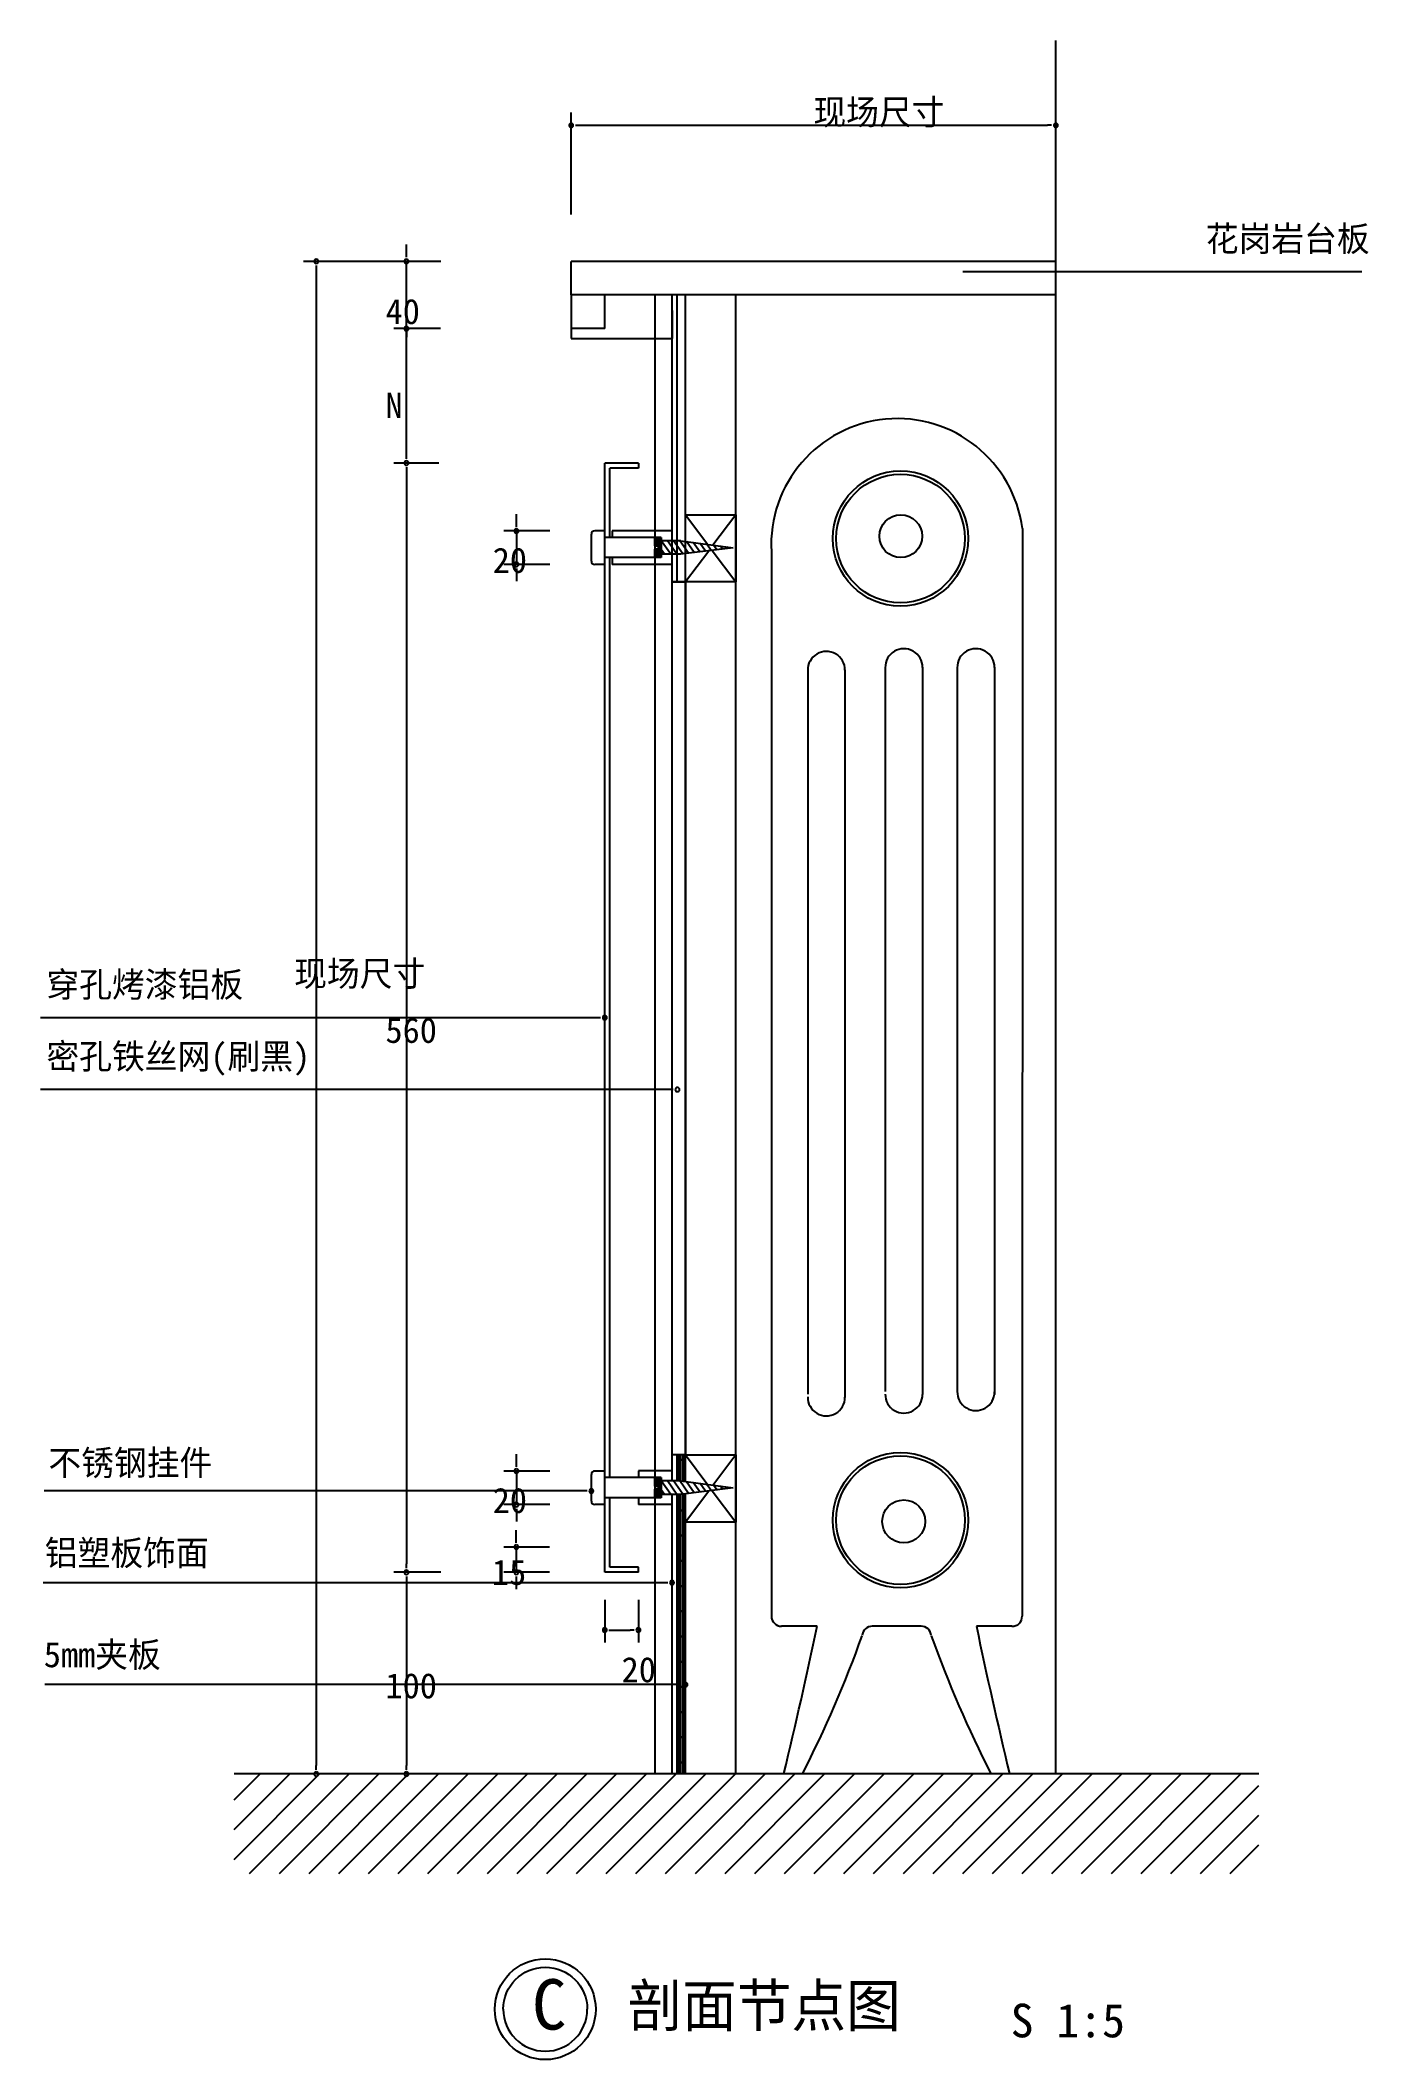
# Model space of a CAD drawing. Header units: metres. Extents: x 272374 to 280276, y -17729 to -5714.
import ezdxf

# ---------------------------------------------------------------- set-up
doc = ezdxf.new("R2010")
doc.units = ezdxf.units.M
for name, color, linetype in [('10', 8, 'Continuous'), ('10地线纹理填充', 8, 'Continuous'), ('15', 2, 'Continuous'), ('17', 1, 'Continuous'), ('20', 1, 'Continuous'), ('3', 2, 'Continuous'), ('6', 1, 'Continuous'), ('7', 7, 'Continuous')]:
    doc.layers.add(name, color=color, linetype=linetype)
doc.dimstyles.get("Standard").update_dxf_attribs({"dimtxt": 2.5, "dimasz": 2.5, "dimexe": 1.25, "dimexo": 0.625, "dimtad": 1, "dimcen": 2.5, "dimazin": 3, "dimtfac": 1, "dimtmove": 0, "dimatfit": 3})

# ---------------------------------------------------------------- blocks, each defined once
blk = doc.blocks.new('_DOT')
at = {"color": 0, "linetype": 'ByBlock'}
blk.add_line((-0.5, 0), (-1, 0), dxfattribs=at)
blk.add_lwpolyline([(-0.25, 0, 1), (0.25, 0, 1)], format="xyb", close=True, dxfattribs=at)
blk = doc.blocks.new('_CLOSEDFILLED')
at = {"color": 0, "linetype": 'BYBLOCK'}
blk.add_solid([(-1, 0), (0, 0), (-1, 0)], dxfattribs=at)
blk = doc.blocks.new('*D1')
for p, q in [((275531.84, -7321.93), (275531.84, -7488.55)), ((276131.84, -7321.93), (276131.84, -7488.55)), ((275532.09, -7488.55), (275830.84, -7488.55)), ((275832.84, -7488.55), (276131.59, -7488.55))]:
    blk.add_line(p, q)
at = {"layer": 'Defpoints'}
for p in [(275531.84, -7321.93), (276131.84, -7321.93), (275531.84, -7488.55)]:
    blk.add_point(p, dxfattribs=at)
at = {"layer": '10', "xscale": 0.25, "yscale": 0.25, "rotation": 180}
blk.add_blockref('_CLOSEDFILLED', (275531.84, -7488.55), dxfattribs=at)
at = {"layer": '10', "xscale": 0.25, "yscale": 0.25}
blk.add_blockref('_CLOSEDFILLED', (276131.84, -7488.55), dxfattribs=at)
at = {"layer": '10', "insert": (275831.84, -7488.55), "char_height": 1, "attachment_point": 5}
blk.add_mtext('40', dxfattribs=at)

msp = doc.modelspace()

# ---------------------------------------------------------------- linework, layer by layer
for p, q in [((275531.84, -6749.41), (275531.84, -6144.01)), ((275581.84, -6219.01), (278365.16, -6219.01)), ((278415.16, -6599.41), (278415.16, -6144.01)), ((274552.05, -6979.04), (274552.05, -6929.04)), ((274556.13, -7029.04), (273940.33, -7029.04)), ((274015.33, -7079.04), (274015.33, -15979.04)), ((274756.81, -7029.04), (274477.05, -7029.04)), ((274552.05, -7229.04), (274552.05, -7029.04)), ((274552.05, -7229.04), (274552.05, -7029.04)), ((274552.05, -7129.04), (274552.05, -7079.04)), ((274552.05, -8179.04), (274552.05, -7229.04)), ((274552.05, -7279.04), (274552.05, -7329.04)), ((274754.48, -7429.04), (274477.05, -7429.04)), ((274754.48, -7429.04), (274477.05, -7429.04)), ((274754.48, -7429.04), (274477.05, -7429.04)), ((274754.48, -7429.04), (274477.05, -7429.04)), ((274552.05, -7429.04), (274552.05, -7479.04)), ((274552.05, -7429.04), (274552.05, -7429.04)), ((274552.05, -7429.04), (274552.05, -7429.04)), ((274744.19, -8229.04), (274477.05, -8229.04)), ((274744.19, -8229.04), (274477.05, -8229.04)), ((274552.05, -8279.04), (274552.05, -14779.04)), ((275404.48, -8632.5), (275131.19, -8632.5)), ((275206.19, -8582.5), (275206.19, -8532.5)), ((275206.19, -8632.5), (275206.19, -8832.16)), ((275206.19, -8632.5), (275206.19, -8832.16)), ((275404.48, -8832.16), (275131.19, -8832.16)), ((275206.19, -8882.16), (275206.19, -8932.16)), ((275206.19, -14176.42), (275206.19, -14126.42)), ((275404.48, -14226.42), (275131.19, -14226.42)), ((275206.19, -14226.42), (275206.19, -14426.09)), ((275206.19, -14226.42), (275206.19, -14426.09)), ((275404.48, -14426.09), (275131.19, -14426.09)), ((275206.19, -14476.09), (275206.19, -14526.09)), ((275205.43, -14629.04), (275205.43, -14579.04)), ((275403.17, -14679.04), (275130.43, -14679.04)), ((275205.43, -14679.04), (275205.43, -14829.04)), ((275205.43, -14679.04), (275205.43, -14829.04)), ((274755.82, -14829.04), (274477.05, -14829.04)), ((274755.82, -14829.04), (274477.05, -14829.04)), ((274552.05, -14879.04), (274552.05, -15979.04)), ((275403.17, -14829.04), (275130.43, -14829.04)), ((275205.43, -14879.04), (275205.43, -14929.04)), ((275731.84, -14993.16), (275731.84, -15247.65)), ((275931.84, -14993.16), (275931.84, -15247.65)), ((275781.84, -15172.65), (275881.84, -15172.65)), ((274556.13, -16029.04), (273940.33, -16029.04)), ((274755.82, -16029.04), (274477.05, -16029.04))]:
    msp.add_line(p, q)
at = {"layer": '10'}
for p, q in [((276031.84, -16029.04), (276031.84, -7229.04)), ((276170.54, -14285.65), (276170.54, -14130.63)), ((276183.04, -14285.65), (276183.04, -14130.63)), ((276195.55, -14167.37), (276183.05, -14154.87)), ((276195.54, -14287.13), (276195.54, -14130.63)), ((276208.04, -14288.77), (276208.04, -14130.63)), ((276211.84, -14133.66), (276208.81, -14130.63)), ((276124.01, -14365.65), (276067.99, -14285.65)), ((276160.63, -14365.65), (276104.61, -14285.65)), ((276196, -14363.86), (276141.24, -14285.65)), ((276170.55, -14192.37), (276161.84, -14183.66)), ((276183.05, -14254.87), (276170.55, -14242.37)), ((276229.67, -14359.65), (276177.86, -14285.65)), ((276208.05, -14229.87), (276195.55, -14217.37)), ((276211.84, -14283.66), (276208.05, -14279.87)), ((276263.35, -14355.44), (276217.55, -14290.02)), ((276297.03, -14351.23), (276257.89, -14295.33)), ((276087.38, -14365.65), (276067.62, -14337.42)), ((276170.54, -16029.04), (276170.54, -14365.65)), ((276183.05, -14404.87), (276170.55, -14392.37)), ((276183.04, -16029.04), (276183.04, -14365.48)), ((276195.54, -16029.04), (276195.54, -14363.92)), ((276208.05, -14379.87), (276195.55, -14367.37)), ((276208.04, -16029.04), (276208.04, -14362.35)), ((276330.7, -14347.02), (276298.23, -14300.65)), ((276364.38, -14342.81), (276338.57, -14305.96)), ((276398.05, -14338.6), (276378.92, -14311.27)), ((276431.73, -14334.39), (276419.26, -14316.58)), ((276465.4, -14330.18), (276459.6, -14321.89)), ((276170.55, -14492.37), (276161.84, -14483.66)), ((276195.55, -14467.37), (276183.05, -14454.87)), ((276208.05, -14529.87), (276195.55, -14517.37)), ((276211.84, -14433.66), (276208.05, -14429.87)), ((276170.55, -14642.37), (276161.84, -14633.66)), ((276183.05, -14554.87), (276170.55, -14542.37)), ((276195.55, -14617.37), (276183.05, -14604.87)), ((276211.84, -14583.66), (276208.05, -14579.87)), ((276183.05, -14704.87), (276170.55, -14692.37)), ((276195.55, -14767.37), (276183.05, -14754.87)), ((276208.05, -14679.87), (276195.55, -14667.37)), ((276211.84, -14733.66), (276208.05, -14729.87)), ((276170.55, -14792.37), (276161.84, -14783.66)), ((276183.05, -14854.87), (276170.55, -14842.37)), ((276208.05, -14829.87), (276195.55, -14817.37)), ((276211.84, -14883.66), (276208.05, -14879.87)), ((276170.55, -14942.37), (276161.84, -14933.66)), ((276183.05, -15004.87), (276170.55, -14992.37)), ((276195.55, -14917.37), (276183.05, -14904.87)), ((276208.05, -14979.87), (276195.55, -14967.37)), ((276170.55, -15092.37), (276161.84, -15083.66)), ((276195.55, -15067.37), (276183.05, -15054.87)), ((276208.05, -15129.87), (276195.55, -15117.37)), ((276211.84, -15033.66), (276208.05, -15029.87)), ((276170.55, -15242.37), (276161.84, -15233.66)), ((276183.05, -15154.87), (276170.55, -15142.37)), ((276195.55, -15217.37), (276183.05, -15204.87)), ((276211.84, -15183.66), (276208.05, -15179.87)), ((276183.05, -15304.87), (276170.55, -15292.37)), ((276195.55, -15367.37), (276183.05, -15354.87)), ((276208.05, -15279.87), (276195.55, -15267.37)), ((276211.84, -15333.66), (276208.05, -15329.87)), ((276170.55, -15392.37), (276161.84, -15383.66)), ((276183.05, -15454.87), (276170.55, -15442.37)), ((276208.05, -15429.87), (276195.55, -15417.37)), ((276211.84, -15483.66), (276208.05, -15479.87)), ((276170.55, -15542.37), (276161.84, -15533.66)), ((276183.05, -15604.87), (276170.55, -15592.37)), ((276195.55, -15517.37), (276183.05, -15504.87)), ((276208.05, -15579.87), (276195.55, -15567.37)), ((276170.55, -15692.37), (276161.84, -15683.66)), ((276195.55, -15667.37), (276183.05, -15654.87)), ((276208.05, -15729.87), (276195.55, -15717.37)), ((276211.84, -15633.66), (276208.05, -15629.87)), ((276170.55, -15842.37), (276161.84, -15833.66)), ((276183.05, -15754.87), (276170.55, -15742.37)), ((276195.55, -15817.37), (276183.05, -15804.87)), ((276211.84, -15783.66), (276208.05, -15779.87)), ((276183.05, -15904.87), (276170.55, -15892.37)), ((276195.55, -15967.37), (276183.05, -15954.87)), ((276208.05, -15879.87), (276195.55, -15867.37)), ((276211.84, -15933.66), (276208.05, -15929.87)), ((273526.58, -16183.52), (273681.06, -16029.04)), ((273526.58, -16360.3), (273857.84, -16029.04)), ((273526.58, -16537.07), (274034.62, -16029.04)), ((273618.9, -16621.53), (274211.39, -16029.04)), ((273795.68, -16621.53), (274388.17, -16029.04)), ((273972.46, -16621.53), (274564.95, -16029.04)), ((274149.23, -16621.53), (274741.72, -16029.04)), ((274326.01, -16621.53), (274918.5, -16029.04)), ((274502.79, -16621.53), (275095.28, -16029.04)), ((274679.56, -16621.53), (275272.05, -16029.04)), ((274856.34, -16621.53), (275448.83, -16029.04)), ((275033.12, -16621.53), (275625.61, -16029.04)), ((275209.89, -16621.53), (275802.38, -16029.04)), ((275386.67, -16621.53), (275979.16, -16029.04)), ((275563.45, -16621.53), (276155.94, -16029.04)), ((275740.22, -16621.53), (276332.71, -16029.04)), ((275917, -16621.53), (276509.49, -16029.04)), ((276093.78, -16621.53), (276686.27, -16029.04)), ((276170.55, -15992.37), (276161.84, -15983.66)), ((276207.22, -16029.04), (276195.55, -16017.37)), ((276270.55, -16621.53), (276863.04, -16029.04)), ((276447.33, -16621.53), (277039.82, -16029.04)), ((276624.11, -16621.53), (277216.6, -16029.04)), ((276800.88, -16621.53), (277393.37, -16029.04)), ((276977.66, -16621.53), (277570.15, -16029.04)), ((277154.44, -16621.53), (277746.93, -16029.04)), ((277331.21, -16621.53), (277923.7, -16029.04)), ((277507.99, -16621.53), (278100.48, -16029.04)), ((277684.77, -16621.53), (278277.26, -16029.04)), ((277861.54, -16621.53), (278454.03, -16029.04)), ((278038.32, -16621.53), (278630.81, -16029.04)), ((278215.1, -16621.53), (278807.59, -16029.04)), ((278391.87, -16621.53), (278984.36, -16029.04)), ((278568.65, -16621.53), (279161.14, -16029.04)), ((278745.43, -16621.53), (279337.92, -16029.04)), ((278922.2, -16621.53), (279514.69, -16029.04)), ((279098.98, -16621.53), (279623.62, -16096.9)), ((279275.76, -16621.53), (279623.62, -16273.67)), ((279452.53, -16621.53), (279623.62, -16450.45))]:
    msp.add_line(p, q, dxfattribs=at)
msp.add_lwpolyline([(276131.84, -8936.7), (276211.85, -8936.7), (276211.85, -14130.63), (276131.84, -14130.63)], close=True, dxfattribs=at)
for points in [[(275681.84, -11529.04), (272374.19, -11529.04)], [(276131.84, -11956.64), (272374.19, -11956.64)], [(275601.84, -14344.43), (272397.05, -14344.43)], [(276081.84, -14891.32), (272389.87, -14891.32)], [(276161.84, -15497.59), (272400.16, -15497.59)]]:
    msp.add_lwpolyline(points, dxfattribs=at)
at = {"layer": '10地线纹理填充'}
for p, q in [((276087.38, -8771.72), (276067.62, -8743.49)), ((276124.01, -8771.72), (276067.99, -8691.72)), ((276160.63, -8771.72), (276104.61, -8691.72)), ((276196, -8769.93), (276141.24, -8691.72)), ((276229.67, -8765.72), (276177.86, -8691.72)), ((276263.35, -8761.51), (276217.55, -8696.1)), ((276297.03, -8757.3), (276257.89, -8701.41)), ((276330.7, -8753.09), (276298.23, -8706.72)), ((276364.38, -8748.88), (276338.57, -8712.03)), ((276398.05, -8744.67), (276378.92, -8717.34)), ((276431.73, -8740.47), (276419.26, -8722.66)), ((276465.4, -8736.26), (276459.6, -8727.97))]:
    msp.add_line(p, q, dxfattribs=at)
at = {"layer": '15'}
msp.add_line((279623.62, -16029.04), (273526.58, -16029.04), dxfattribs=at)
at = {"layer": '17'}
for p, q in [((278415.16, -7029.04), (275531.84, -7029.04)), ((275531.84, -7229.04), (275531.84, -7029.04)), ((278415.16, -7229.04), (275531.84, -7229.04)), ((275531.84, -7229.04), (275531.84, -7429.04)), ((275731.84, -7429.04), (275731.84, -7229.04)), ((276131.84, -8936.7), (276131.84, -7229.04)), ((276161.84, -8936.7), (276161.84, -7229.04)), ((276211.84, -8936.7), (276211.84, -7229.04)), ((276511.84, -16029.04), (276511.84, -7229.04)), ((275731.84, -7429.04), (275531.84, -7429.04)), ((275731.84, -14829.04), (275731.84, -8229.04)), ((275931.84, -8229.04), (275731.84, -8229.04)), ((275761.84, -8671.72), (275761.84, -8259.04)), ((275931.84, -8259.04), (275761.84, -8259.04)), ((275931.84, -8229.04), (275931.84, -8259.04)), ((275731.84, -8632.5), (275671.84, -8632.5)), ((275776.06, -8631.72), (275776.06, -8671.72)), ((276132.32, -8631.72), (275776.06, -8631.72)), ((276211.85, -8536.7), (276345.21, -8714.51)), ((276511.85, -8536.7), (276375.51, -8718.5)), ((278215.81, -8619.06), (278213.94, -15090.07)), ((275651.84, -8812.16), (275651.84, -8652.5)), ((275651.84, -8812.16), (275651.84, -8652.5)), ((276064.34, -8671.72), (275731.84, -8671.72)), ((276067.62, -8671.72), (275732.83, -8671.72)), ((276067.62, -8671.72), (275776.06, -8671.72)), ((276027.62, -8671.72), (276027.62, -8722.48)), ((276067.62, -8672.19), (276027.62, -8672.19)), ((276067.62, -8674.69), (276027.62, -8674.69)), ((276067.62, -8677.19), (276027.62, -8677.19)), ((276067.62, -8679.69), (276027.62, -8679.69)), ((276067.62, -8682.19), (276027.62, -8682.19)), ((276067.62, -8684.69), (276027.62, -8684.69)), ((276067.62, -8687.19), (276027.62, -8687.19)), ((276067.62, -8689.69), (276027.62, -8689.69)), ((276067.62, -8692.19), (276027.62, -8692.19)), ((276067.62, -8694.69), (276027.62, -8694.69)), ((276067.62, -8697.19), (276027.62, -8697.19)), ((276067.62, -8699.69), (276027.62, -8699.69)), ((276067.62, -8702.19), (276027.62, -8702.19)), ((276067.62, -8704.69), (276027.62, -8704.69)), ((276067.62, -8707.19), (276027.62, -8707.19)), ((276067.62, -8709.69), (276027.62, -8709.69)), ((276067.62, -8712.19), (276027.62, -8712.19)), ((276067.62, -8714.69), (276027.62, -8714.69)), ((276067.62, -8717.19), (276027.62, -8717.19)), ((276067.62, -8719.69), (276027.62, -8719.69)), ((276067.62, -8722.19), (276027.62, -8722.19)), ((276027.62, -8722.48), (276049.52, -8722.48)), ((276049.52, -8741.09), (276027.62, -8741.09)), ((276027.62, -8741.09), (276027.62, -8791.72)), ((276067.62, -8742.19), (276027.62, -8742.19)), ((276067.62, -8744.69), (276027.62, -8744.69)), ((276067.62, -8747.19), (276027.62, -8747.19)), ((276067.62, -8749.69), (276027.62, -8749.69)), ((276067.62, -8752.19), (276027.62, -8752.19)), ((276067.62, -8754.69), (276027.62, -8754.69)), ((276067.62, -8757.19), (276027.62, -8757.19)), ((276067.62, -8759.69), (276027.62, -8759.69)), ((276067.62, -8762.19), (276027.62, -8762.19)), ((276067.62, -8764.69), (276027.62, -8764.69)), ((276067.62, -8767.19), (276027.62, -8767.19)), ((276067.62, -8769.69), (276027.62, -8769.69)), ((276049.52, -8722.48), (276049.52, -8741.09)), ((276067.62, -8724.69), (276049.52, -8724.69)), ((276067.62, -8727.19), (276049.52, -8727.19)), ((276067.62, -8729.69), (276049.52, -8729.69)), ((276067.62, -8732.19), (276049.52, -8732.19)), ((276067.62, -8734.69), (276049.52, -8734.69)), ((276067.62, -8737.19), (276049.52, -8737.19)), ((276067.62, -8739.69), (276049.52, -8739.69)), ((276067.62, -8671.72), (276067.62, -8722.48)), ((276067.62, -8671.72), (276067.62, -8791.72)), ((276184.32, -8691.72), (276067.62, -8691.72)), ((276494.72, -8732.59), (276181.68, -8771.72)), ((276184.32, -8691.72), (276494.72, -8732.59)), ((276723.05, -8757.26), (276723.05, -15090.05)), ((275731.84, -8832.16), (275671.84, -8832.16)), ((276064.34, -8791.72), (275731.84, -8791.72)), ((276064.34, -8791.72), (275731.84, -8791.72)), ((275761.84, -14265.69), (275761.84, -8791.72)), ((275776.06, -8791.72), (275776.06, -8831.72)), ((276067.62, -8791.72), (275776.06, -8791.72)), ((276132.32, -8831.72), (275776.06, -8831.72)), ((276067.62, -8772.19), (276027.62, -8772.19)), ((276067.62, -8774.69), (276027.62, -8774.69)), ((276067.62, -8777.19), (276027.62, -8777.19)), ((276067.62, -8779.69), (276027.62, -8779.69)), ((276067.62, -8782.19), (276027.62, -8782.19)), ((276067.62, -8784.69), (276027.62, -8784.69)), ((276067.62, -8787.19), (276027.62, -8787.19)), ((276067.62, -8789.69), (276027.62, -8789.69)), ((276184.32, -8771.72), (276067.62, -8771.72)), ((276084.34, -8831.72), (276084.34, -8831.72)), ((276211.84, -8936.7), (276131.84, -8936.7)), ((276211.85, -14130.63), (276211.85, -8936.7)), ((276938.85, -9463.14), (276938.85, -13769.74)), ((277160.62, -9459.99), (277160.62, -13788.39)), ((277400.12, -9446.68), (277400.12, -13753.28)), ((277621.89, -9443.54), (277621.89, -13771.93)), ((277828.44, -9446.68), (277828.44, -13753.28)), ((278050.21, -9443.54), (278050.21, -13771.93)), ((276131.84, -14285.65), (276131.84, -14130.63)), ((276211.85, -14130.63), (276131.84, -14130.63)), ((276161.84, -14285.65), (276161.84, -14130.63)), ((276211.84, -14289.27), (276211.84, -14130.63)), ((276211.85, -14130.63), (276345.21, -14308.43)), ((275651.84, -14406.09), (275651.84, -14246.42)), ((275651.84, -14406.09), (275651.84, -14246.42)), ((275731.84, -14226.42), (275671.84, -14226.42)), ((276064.34, -14265.65), (275731.84, -14265.65)), ((276067.62, -14266.12), (275732.83, -14265.65)), ((276132.32, -14225.65), (275931.84, -14225.65)), ((275931.84, -14225.65), (275931.84, -14265.65)), ((276067.62, -14265.65), (275931.84, -14265.65)), ((276027.62, -14265.65), (276027.62, -14316.41)), ((276067.62, -14266.12), (276027.62, -14266.12)), ((276067.62, -14268.62), (276027.62, -14268.62)), ((276067.62, -14271.12), (276027.62, -14271.12)), ((276067.62, -14273.62), (276027.62, -14273.62)), ((276067.62, -14276.12), (276027.62, -14276.12)), ((276067.62, -14278.62), (276027.62, -14278.62)), ((276067.62, -14281.12), (276027.62, -14281.12)), ((276067.62, -14283.62), (276027.62, -14283.62)), ((276067.62, -14286.12), (276027.62, -14286.12)), ((276067.62, -14288.62), (276027.62, -14288.62)), ((276067.62, -14291.12), (276027.62, -14291.12)), ((276067.62, -14293.62), (276027.62, -14293.62)), ((276067.62, -14296.12), (276027.62, -14296.12)), ((276067.62, -14265.65), (276067.62, -14316.41)), ((276067.62, -14265.65), (276067.62, -14385.65)), ((276184.32, -14285.65), (276067.62, -14285.65)), ((276184.32, -14285.65), (276494.72, -14326.52)), ((276064.34, -14385.65), (275731.84, -14385.65)), ((276064.34, -14385.65), (275731.84, -14385.65)), ((275761.84, -14799.04), (275761.84, -14385.65)), ((276067.62, -14385.65), (275931.84, -14385.65)), ((275931.84, -14385.65), (275931.84, -14425.65)), ((276067.62, -14298.62), (276027.62, -14298.62)), ((276067.62, -14301.12), (276027.62, -14301.12)), ((276067.62, -14303.62), (276027.62, -14303.62)), ((276067.62, -14306.12), (276027.62, -14306.12)), ((276067.62, -14308.62), (276027.62, -14308.62)), ((276067.62, -14311.12), (276027.62, -14311.12)), ((276067.62, -14313.62), (276027.62, -14313.62)), ((276067.62, -14316.12), (276027.62, -14316.12)), ((276027.62, -14316.41), (276049.52, -14316.41)), ((276049.52, -14335.02), (276027.62, -14335.02)), ((276027.62, -14335.02), (276027.62, -14385.65)), ((276067.62, -14336.12), (276027.62, -14336.12)), ((276067.62, -14338.62), (276027.62, -14338.62)), ((276067.62, -14341.12), (276027.62, -14341.12)), ((276067.62, -14343.62), (276027.62, -14343.62)), ((276067.62, -14346.12), (276027.62, -14346.12)), ((276067.62, -14348.62), (276027.62, -14348.62)), ((276067.62, -14351.12), (276027.62, -14351.12)), ((276067.62, -14353.62), (276027.62, -14353.62)), ((276067.62, -14356.12), (276027.62, -14356.12)), ((276067.62, -14358.62), (276027.62, -14358.62)), ((276067.62, -14361.12), (276027.62, -14361.12)), ((276067.62, -14363.62), (276027.62, -14363.62)), ((276067.62, -14366.12), (276027.62, -14366.12)), ((276067.62, -14368.62), (276027.62, -14368.62)), ((276067.62, -14371.12), (276027.62, -14371.12)), ((276067.62, -14373.62), (276027.62, -14373.62)), ((276067.62, -14376.12), (276027.62, -14376.12)), ((276067.62, -14378.62), (276027.62, -14378.62)), ((276067.62, -14381.12), (276027.62, -14381.12)), ((276067.62, -14383.62), (276027.62, -14383.62)), ((276049.52, -14316.41), (276049.52, -14335.02)), ((276067.62, -14318.62), (276049.52, -14318.62)), ((276067.62, -14321.12), (276049.52, -14321.12)), ((276067.62, -14323.62), (276049.52, -14323.62)), ((276067.62, -14326.12), (276049.52, -14326.12)), ((276067.62, -14328.62), (276049.52, -14328.62)), ((276067.62, -14331.12), (276049.52, -14331.12)), ((276067.62, -14333.62), (276049.52, -14333.62)), ((276184.32, -14365.65), (276067.62, -14365.65)), ((276131.84, -16029.04), (276131.84, -14365.65)), ((276161.84, -16029.04), (276161.84, -14365.65)), ((276494.72, -14326.52), (276181.68, -14365.65)), ((276211.84, -16029.04), (276211.84, -14361.88)), ((275731.84, -14426.09), (275671.84, -14426.09)), ((276132.32, -14425.65), (275931.84, -14425.65)), ((276084.34, -14425.65), (276084.34, -14425.65)), ((275931.84, -14829.04), (275731.84, -14829.04)), ((275931.84, -14799.04), (275761.84, -14799.04)), ((275931.84, -14829.04), (275931.84, -14799.04)), ((276994.56, -15150.05), (276783.05, -15150.05)), ((277613.87, -15150.05), (277323.12, -15150.05)), ((278153.94, -15150.05), (277942.43, -15150.05))]:
    msp.add_line(p, q, dxfattribs=at)
for centre, radius in [((277491.08, -8678.24), 402.36), ((277491.08, -8678.24), 382.36), ((277492.83, -8664.15), 127.45), ((277491.08, -14518.45), 402.36), ((277491.08, -14518.45), 382.36), ((277510.22, -14526.12), 127.45)]:
    msp.add_circle(centre, radius, dxfattribs=at)
for centre, radius, start, end in [((277471.88, -8714.66), 750.05, 7.32, 183.26), ((275671.84, -8652.5), 20, 90, 180), ((275671.84, -8652.5), 20, 90, 180), ((275671.84, -8812.16), 20, 180, 270), ((275671.84, -8812.16), 20, 180, 270), ((277049.73, -9460.81), 110.9, 359.58, 181.21), ((277510.99, -9444.35), 110.9, 359.58, 181.21), ((277939.31, -9444.35), 110.9, 359.58, 181.21), ((277049.73, -13787.57), 110.9, 178.79, 0.42), ((277510.99, -13771.11), 110.9, 178.79, 0.42), ((277939.31, -13755.61), 110.9, 178.79, 0.42), ((275671.84, -14246.42), 20, 90, 180), ((275671.84, -14246.42), 20, 90, 180), ((275671.84, -14406.09), 20, 180, 270), ((275671.84, -14406.09), 20, 180, 270), ((276783.05, -15090.05), 60, 180, 270), ((278157.7, -15093.81), 56.37, 266.18, 3.81), ((246105.63, -8663.56), 31562.65, 346.51, 348.14), ((270652.23, -12839.09), 7021.87, 332.98, 340.3), ((277323.12, -15210.05), 60, 90, 175.84), ((277613.87, -15210.05), 60, 4.16, 90), ((284284.76, -12839.09), 7021.87, 199.7, 207.02), ((308831.36, -8663.56), 31562.65, 191.86, 193.49)]:
    msp.add_arc(centre, radius, start, end, dxfattribs=at)
at = {"layer": '20'}
for points in [[(275127.63, -17428.6, -1), (275627.63, -17428.6, -1)], [(275127.63, -17428.6, 1), (275627.63, -17428.6, 1)]]:
    msp.add_lwpolyline(points, format="xyb", dxfattribs=at)
msp.add_circle((275377.63, -17428.6), 300, dxfattribs=at)
msp.add_circle((275377.63, -17428.6), 300, dxfattribs=at)
at = {"layer": '3'}
msp.add_line((278415.16, -16029.04), (278415.16, -5714.07), dxfattribs=at)
at = {"layer": '6'}
for p, q in [((276211.85, -8696.95), (276211.85, -8536.7)), ((276211.85, -8536.7), (276511.85, -8536.7)), ((276511.85, -8536.7), (276511.85, -8936.7)), ((276350.19, -8752.26), (276211.85, -8936.7)), ((276211.85, -8936.7), (276211.85, -8769.55)), ((276371.52, -8749.59), (276511.85, -8936.7)), ((276511.85, -8936.7), (276211.85, -8936.7)), ((276211.85, -14290.87), (276211.85, -14130.63)), ((276211.85, -14130.63), (276511.85, -14130.63)), ((276511.85, -14130.63), (276375.51, -14312.42)), ((276511.85, -14130.63), (276511.85, -14530.63)), ((276350.19, -14346.19), (276211.85, -14530.63)), ((276211.85, -14530.63), (276211.85, -14363.48)), ((276371.52, -14343.52), (276511.85, -14530.63)), ((276511.85, -14530.63), (276211.85, -14530.63))]:
    msp.add_line(p, q, dxfattribs=at)

# ---------------------------------------------------------------- block references
at = {"xscale": 50, "yscale": 50, "zscale": 50}
for p, rotation in [((275531.84, -6219.01), 180), ((274015.33, -7029.04), 90), ((274552.05, -7029.04), 270), ((274552.05, -7429.04), 270), ((274552.05, -7429.04), 90), ((274552.05, -7429.04), 90), ((274552.05, -7429.04), 90), ((274552.05, -8229.04), 270), ((274552.05, -8229.04), 90), ((275206.19, -8632.5), 270), ((275206.19, -8832.16), 90), ((275206.19, -14226.42), 270), ((275206.19, -14426.09), 90), ((275205.43, -14679.04), 270), ((274552.05, -14829.04), 270), ((274552.05, -14829.04), 90), ((275205.43, -14829.04), 90), ((275731.84, -15172.65), 180), ((274015.33, -16029.04), 270), ((274552.05, -16029.04), 270)]:
    msp.add_blockref('_DOT', p, dxfattribs=dict(at, rotation=rotation))
for p in [(278415.16, -6219.01), (275931.84, -15172.65)]:
    msp.add_blockref('_DOT', p, dxfattribs=at)
at = {"layer": '10', "xscale": 50, "yscale": 50, "zscale": 50}
for p in [(275731.84, -11529.04), (276163.81, -11956.64), (275651.84, -14344.43), (276131.84, -14891.32), (276211.84, -15497.59)]:
    msp.add_blockref('_DOT', p, dxfattribs=at)

# ---------------------------------------------------------------- texts
for s, height, p in [('C', 300, (275298.94, -17549.99)), ('剖面节点图', 250, (275867.32, -17532.1)), ('S 1:5', 200, (278146.28, -17596.06))]:
    msp.add_text(s, height=height).set_placement(p)
at = {"char_height": 150, "attachment_point": 1}
for s, insert in [('\\A1;40', (274427.87, -7252.08)), ('\\A1;N', (274427.05, -7811.13)), ('\\A1;20', (275065.04, -8732.33)), ('\\A1;560', (274427.05, -11529.04)), ('\\A1;20', (275065.04, -14326.26)), ('\\A1;15', (275060.41, -14754.04)), ('\\A1;20', (275831.84, -15333.18)), ('\\A1;100', (274427.05, -15429.04))]:
    msp.add_mtext(s, dxfattribs=dict(at, insert=insert))
at = {"layer": '7'}
for s, p in [('穿孔烤漆铝板', (272410.2, -11406.45)), ('密孔铁丝网(刷黑)', (272410.2, -11834.05)), ('不锈钢挂件', (272422.04, -14252.38)), ('铝塑板饰面', (272400.28, -14788.24)), ('5mm夹板', (272394.43, -15393.77))]:
    msp.add_text(s, height=150, dxfattribs=at).set_placement(p)
at = {"layer": '7', "char_height": 150, "attachment_point": 1}
for s, insert in [('\\A1;现场尺寸', (276972.67, -6065.63)), ('花岗岩台板', (279307.22, -6819.3)), ('\\A1;现场尺寸', (273883.75, -11191.29))]:
    msp.add_mtext(s, dxfattribs=dict(at, insert=insert))

# ---------------------------------------------------------------- dimensions: what is measured, and where the dimension line sits
at = {"layer": '10'}
dim = msp.add_linear_dim(base=(275531.84, -7488.55), p1=(275531.84, -7321.93), p2=(276131.84, -7321.93), text='40', dimstyle='Standard', dxfattribs=at)
dim.commit()
dim.dimension.update_dxf_attribs({"geometry": '*D1', "text_midpoint": (275831.84, -7488.55)})

# ---------------------------------------------------------------- leaders
msp.add_leader([(277862.44, -7089.37), (280236.11, -7089.37)], dimstyle='Standard', dxfattribs=at)

doc.saveas('drawing.dxf')
